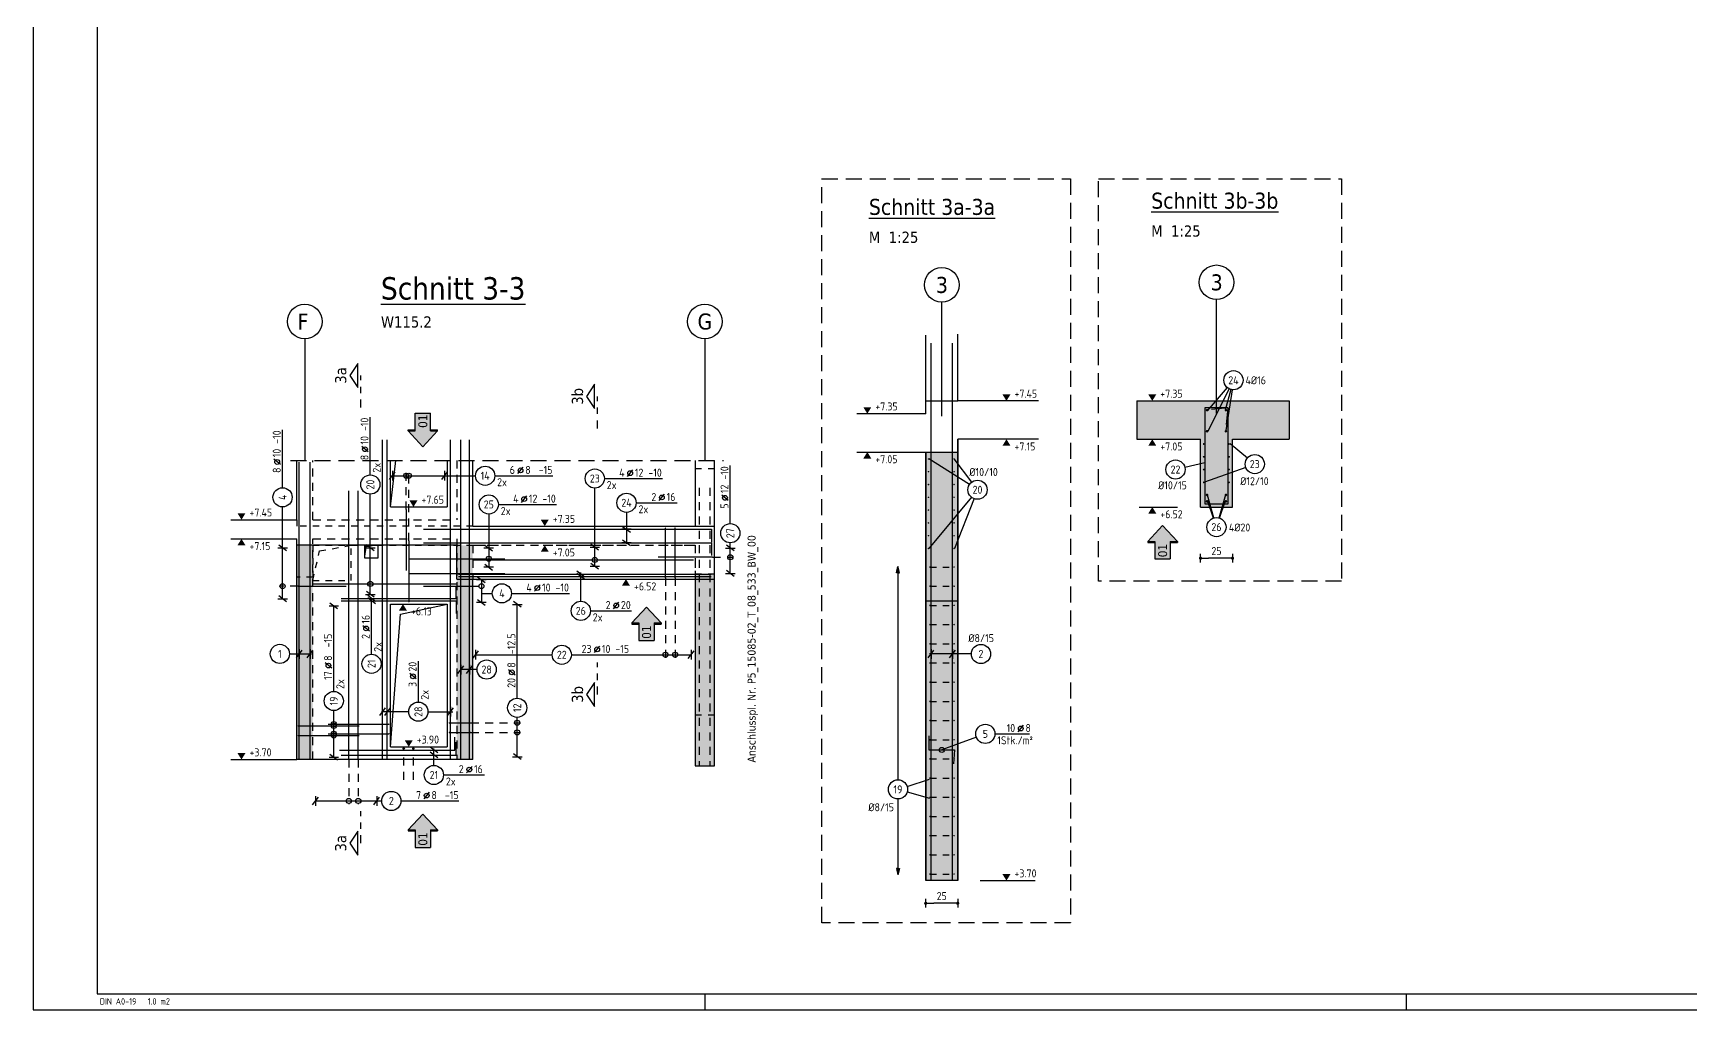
# Model space of a CAD drawing. Extents: x -4 to 75, y 1 to 115.
# Drawn here: x 6 to 31.9, y 1.41 to 16.68 of the extents above; entities that cross this region are included whole.
import ezdxf
from ezdxf.enums import TextEntityAlignment as Align

# ---------------------------------------------------------------- set-up
doc = ezdxf.new("R2010")
doc.units = 0
doc.header["$LTSCALE"] = 0.5
for name, pattern in [('AUSGEZOGEN', [1000.01, 1000, 0.01]), ('DASHDOTSMALL', [1.05, 0.5, -0.25, 0.05, -0.25]), ('DASHED', [0.75, 0.5, -0.25]), ('DOT', [0.175, 0.05, -0.125]), ('HIDDEN', [0.375, 0.25, -0.125]), ('HIDDEN2', [0.187, 0.125, -0.062]), ('PUNKT', [0.175, 0.05, -0.125]), ('STRICHLINIE', [0.75, 0.5, -0.25]), ('STRICHPUNKT2', [0.55, 0.25, -0.125, 0.05, -0.125]), ('VERDECKT', [0.375, 0.25, -0.125])]:
    doc.linetypes.add(name, pattern=pattern)
for name, color, linetype in [('ACHSEN', 7, 'Continuous'), ('AFU', 7, 'Continuous'), ('BETON', 7, 'Continuous'), ('DETAIL', 7, 'Continuous'), ('DRUEBER', 7, 'Continuous'), ('grau_hell', 7, 'Continuous'), ('grau_mittel', 7, 'Continuous'), ('HILFE', 7, 'Continuous'), ('INDEX', 7, 'Continuous'), ('koten', 7, 'Continuous'), ('MASSE', 7, 'Continuous'), ('OBJEKT', 7, 'Continuous'), ('RAHMEN', 7, 'Continuous'), ('RND', 7, 'Continuous'), ('RND-1', 7, 'Continuous'), ('RND_BILD', 7, 'Continuous'), ('SCHATTEN', 15, 'Continuous'), ('SCHNITTE', 7, 'Continuous'), ('SFP_Achsen', 7, 'Continuous'), ('TEXT', 7, 'Continuous'), ('VERDECKT', 7, 'Continuous'), ('WBZ', 7, 'Continuous')]:
    doc.layers.add(name, color=color, linetype=linetype)
doc.layers.add('NOPLOT', color=7, linetype='Continuous', plot=False)
doc.styles.add('helv', font='tahoma.ttf')
doc.styles.add('txt', font='isocp.shx')
doc.linetypes.add('AFU_50K', pattern='A,0.15,["/",Standard,S=0.2,R=0,X=-0.01,Y=-0.1],0.07,["/",Standard,S=0.2,R=0,X=-0.01,Y=-0.1],0.15', length=0.37)
doc.linetypes.add('AFU_50L', pattern='A,0.75,["/",Standard,S=0.2,R=0,X=-0.01,Y=-0.1],0.07,["/",Standard,S=0.2,R=0,X=-0.01,Y=-0.1],0.75', length=1.57)
doc.linetypes.add('AFU_50M', pattern='A,0.45,["/",Standard,S=0.2,R=0,X=-0.01,Y=-0.1],0.07,["/",Standard,S=0.2,R=0,X=-0.01,Y=-0.1],0.45', length=0.97)
doc.dimstyles.new('DOT_I', dxfattribs={"dimscale": 0.5, "dimtxt": 0.25, "dimasz": 0.25, "dimexe": 0.1, "dimexo": 0.3, "dimgap": 0.1, "dimtad": 1, "dimdec": 3, "dimzin": 3, "dimtxsty": 'txt', "dimblk": 'DOT', "dimblk1": 'DOT', "dimblk2": 'DOT', "dimsah": 1, "dimcen": 0.1, "dimse1": 1, "dimse2": 1, "dimazin": 0, "dimtfac": 1, "dimtdec": 4, "dimtix": 1, "dimtmove": 2, "dimatfit": 3, "dimfxl": 0, "dimtvp": 1, "dimtolj": 1, "dimtzin": 0, "dimarcsym": 0})

# ---------------------------------------------------------------- blocks, each defined once
blk = doc.blocks.new('lei_gre')
at = {"layer": 'RND', "color": 7, "linetype": 'Continuous'}
for p, q in [((-0.09, -0.12), (0.09, 0.12)), ((0, 0.15), (0, -0.15))]:
    blk.add_line(p, q, dxfattribs=at)
blk = doc.blocks.new('RND_LEI')
at = {"layer": 'RND', "color": 7, "linetype": 'Continuous'}
blk.add_line((1.022, 0.066), (1.19, 0.27), dxfattribs=at)
for centre, radius in [((0, 0), 0.3), ((1.106, 0.168), 0.075)]:
    blk.add_circle(centre, radius, dxfattribs=at)
at = {"layer": 'RND', "color": 7, "linetype": 'Continuous', "style": 'txt'}
blk.add_attdef('POSL', text='', height=0.25, dxfattribs=at).set_placement((0, 0), align=Align.MIDDLE)
blk.add_attdef('ANZ', text='', height=0.25, dxfattribs=at).set_placement((0.931, 0.057), align=Align.RIGHT)
for tag, p in [('DUM', (1.253, 0.057)), ('ABSTD', (1.674, 0.057)), ('POSTXT', (0.374, -0.327))]:
    blk.add_attdef(tag, p, '', height=0.25, dxfattribs=at)
blk = doc.blocks.new('SCHN-2')
at = {"layer": 'SCHNITTE', "color": 6, "linetype": 'Continuous'}
blk.add_lwpolyline([(0.378, 0.088), (0, 0.34), (-0.378, 0.088)], close=True, dxfattribs=at)
at = {"layer": 'SCHNITTE', "color": 1, "linetype": 'DASHDOTSMALL', "style": 'helv'}
blk.add_attdef('SCHN-2', text='', height=0.35, dxfattribs=at).set_placement((0, 0.45), align=Align.CENTER)
blk = doc.blocks.new('DOT')
at = {"layer": 'MASSE', "color": 7, "linetype": 'Continuous'}
for p, q in [((0, 0), (-1, 0)), ((0, 0.54), (0, -0.54))]:
    blk.add_line(p, q, dxfattribs=at)
at = {"layer": 'MASSE', "color": 7, "linetype": 'Continuous', "const_width": 0.2}
blk.add_lwpolyline([(-0.1, 0, 1), (0.1, 0, 1)], format="xyb", close=True, dxfattribs=at)
blk = doc.blocks.new('*D41')
at = {"layer": 'Defpoints', "color": 0, "linetype": 'AUSGEZOGEN', "transparency": 16777216}
for p in [(24.24, 8.468), (24.24, 8.468), (24.74, 8.468)]:
    blk.add_point(p, dxfattribs=at)
at = {"layer": 'MASSE', "color": 0, "linetype": 'AUSGEZOGEN', "lineweight": -2, "transparency": 16777216}
blk.add_line((24.615, 8.468), (24.365, 8.468), dxfattribs=at)
at = {"layer": 'MASSE', "color": 0, "linetype": 'AUSGEZOGEN', "lineweight": -2, "transparency": 16777216, "xscale": 0.125, "yscale": 0.125, "zscale": 0.125, "rotation": 180}
blk.add_blockref('DOT', (24.24, 8.468), dxfattribs=at)
at = {"layer": 'MASSE', "color": 0, "linetype": 'AUSGEZOGEN', "lineweight": -2, "transparency": 16777216, "xscale": 0.125, "yscale": 0.125, "zscale": 0.125}
blk.add_blockref('DOT', (24.74, 8.468), dxfattribs=at)
at = {"layer": 'MASSE', "color": 0, "linetype": 'AUSGEZOGEN', "transparency": 16777216, "insert": (24.49, 8.581), "char_height": 0.125, "attachment_point": 5, "style": 'txt'}
blk.add_mtext('\\A1;25', dxfattribs=at)
blk = doc.blocks.new('okrd_u')
at = {"layer": 'koten', "color": 7, "linetype": 'Continuous'}
blk.add_solid([(-0.125, -0.202), (0.125, -0.202), (0, 0)], dxfattribs=at)
at = {"layer": 'koten', "style": 'txt'}
blk.add_attdef('OKRD', (0.25, -0.35), '', height=0.25, dxfattribs=at)
blk = doc.blocks.new('okrd_o')
at = {"layer": 'koten', "color": 7, "linetype": 'Continuous'}
blk.add_solid([(-0.125, 0.202), (0.125, 0.202), (0, 0)], dxfattribs=at)
at = {"layer": 'koten', "style": 'txt'}
blk.add_attdef('OKRD', (0.25, 0.1), '', height=0.25, dxfattribs=at)
blk = doc.blocks.new('RND_HIN')
at = {"layer": 'RND', "color": 7, "linetype": 'Continuous'}
blk.add_circle((0, 0), 0.3, dxfattribs=at)
at = {"layer": 'RND', "color": 7, "linetype": 'Continuous', "style": 'txt'}
blk.add_attdef('POSI', text='', height=0.25, dxfattribs=at).set_placement((0, 0), align=Align.MIDDLE)
blk = doc.blocks.new('A0--19')
at = {"layer": 'RAHMEN'}
for p, q in [((0, 84.1), (0, 0)), ((0, 0), (99.9, 0))]:
    blk.add_line(p, q, dxfattribs=at)
at = {"layer": 'RAHMEN', "color": 5}
for p, q in [((2, 83.6), (2, 0.5)), ((2, 0.5), (99.4, 0.5))]:
    blk.add_line(p, q, dxfattribs=at)
at = {"layer": 'RAHMEN', "color": 7}
for p, q in [((21, 0), (21, 0.5)), ((42.9, 0.5), (42.9, 0))]:
    blk.add_line(p, q, dxfattribs=at)
at = {"layer": 'RAHMEN', "color": 7, "style": 'txt'}
blk.add_text('DIN A0-19   1.0 m2', height=0.2, dxfattribs=at).set_placement((2.083, 0.164))
blk = doc.blocks.new('*D53')
at = {"layer": 'Defpoints', "color": 0, "linetype": 'AUSGEZOGEN', "transparency": 16777216}
for p in [(19.947, 3.074), (19.947, 3.074), (20.447, 3.074)]:
    blk.add_point(p, dxfattribs=at)
at = {"layer": 'MASSE', "color": 0, "linetype": 'AUSGEZOGEN', "lineweight": -2, "transparency": 16777216}
blk.add_line((20.322, 3.074), (20.072, 3.074), dxfattribs=at)
at = {"layer": 'MASSE', "color": 0, "linetype": 'AUSGEZOGEN', "lineweight": -2, "transparency": 16777216, "xscale": 0.125, "yscale": 0.125, "zscale": 0.125, "rotation": 180}
blk.add_blockref('DOT', (19.947, 3.074), dxfattribs=at)
at = {"layer": 'MASSE', "color": 0, "linetype": 'AUSGEZOGEN', "lineweight": -2, "transparency": 16777216, "xscale": 0.125, "yscale": 0.125, "zscale": 0.125}
blk.add_blockref('DOT', (20.447, 3.074), dxfattribs=at)
at = {"layer": 'MASSE', "color": 0, "linetype": 'AUSGEZOGEN', "transparency": 16777216, "insert": (20.197, 3.186), "char_height": 0.125, "attachment_point": 5, "style": 'txt'}
blk.add_mtext('\\A1;25', dxfattribs=at)
blk = doc.blocks.new('Pfeillinie')
at = {"layer": 'TEXT', "linetype": 'Continuous'}
blk.add_hatch(color=7, dxfattribs=at).paths.add_polyline_path([(0, 0), (-0.8, 0.2), (-0.8, 0), (-0.8, -0.2)])
at = {"layer": 'TEXT', "color": 7, "linetype": 'Continuous'}
for p, q in [((-0.8, 0), (-0.8, 0.2)), ((-0.8, 0.2), (0, 0)), ((-0.8, 0), (-0.8, -0.2)), ((-0.8, -0.2), (0, 0))]:
    blk.add_line(p, q, dxfattribs=at)
blk = doc.blocks.new('hin_ind5')
at = {"layer": 'grau_hell', "linetype": 'AUSGEZOGEN'}
h = blk.add_hatch(color=9, dxfattribs=at)
h.dxf.hatch_style = 2
h.paths.add_polyline_path([(0, 0), (0.619, -0.577), (0.619, -0.3), (1.306, -0.3), (1.306, 0.3), (0.619, 0.3), (0.619, 0.577)])
h.paths.add_polyline_path([(0.34, -0.274), (1.311, -0.274), (1.311, 0.274), (0.34, 0.274)], flags=9)
at = {"layer": 'OBJEKT', "linetype": 'AUSGEZOGEN'}
for points in [[(0.619, 0.3), (0.66, 0.3), (0.66, 0.577), (0.619, 0.577)], [(0.619, -0.577), (0.66, -0.577), (0.66, -0.3), (0.619, -0.3)]]:
    blk.add_hatch(color=1, dxfattribs=at).paths.add_polyline_path(points)
at = {"layer": 'OBJEKT', "color": 1, "linetype": 'AUSGEZOGEN'}
for p, q in [((0, 0), (0.619, 0.577)), ((0, 0), (0.619, -0.577)), ((0.619, 0.577), (0.619, 0.3)), ((0.619, 0.577), (0.66, 0.577)), ((0.619, 0.3), (1.306, 0.3)), ((0.66, 0.577), (0.66, 0.3)), ((1.306, 0.3), (1.306, -0.3)), ((0.619, -0.3), (0.619, -0.577)), ((0.619, -0.3), (1.306, -0.3)), ((0.66, -0.3), (0.66, -0.577))]:
    blk.add_line(p, q, dxfattribs=at)
at = {"layer": 'OBJEKT', "color": 7, "linetype": 'AUSGEZOGEN'}
blk.add_line((0.619, -0.577), (0.66, -0.577), dxfattribs=at)
at = {"layer": 'INDEX', "color": 1, "linetype": 'Continuous', "style": 'helv'}
blk.add_attdef('INDEX', text='', height=0.35, rotation=360, dxfattribs=at).set_placement((1.259, 0), align=Align.MIDDLE_RIGHT)

msp = doc.modelspace()

# ---------------------------------------------------------------- hatches: boundary and pattern name
at = {"layer": 'grau_mittel'}
for points in [[(24.2398, 10.3285), (24.2398, 9.2685), (24.7398, 9.2685), (24.7398, 10.3285), (25.6268, 10.3285), (25.6268, 10.9285), (23.245, 10.9285), (23.245, 10.3285)], [(19.9474, 3.4285), (20.4474, 3.4285), (20.4474, 10.1285), (19.9474, 10.1285)]]:
    msp.add_hatch(color=61, dxfattribs=at).paths.add_polyline_path(points)
h = msp.add_hatch(color=61, dxfattribs=at)
h.paths.add_polyline_path([(10.3705, 8.6709), (10.1205, 8.6709), (10.1205, 8.1709), (10.3705, 8.1709)])
h.paths.add_polyline_path([(10.3705, 8.1709), (10.1205, 8.1709), (10.1205, 5.3209), (10.3705, 5.3209)])
h.paths.add_polyline_path([(12.8705, 8.1709), (12.6205, 8.1709), (12.6205, 5.3209), (12.8705, 5.3209)])
h.paths.add_polyline_path([(12.6205, 8.1709), (12.8705, 8.1709), (12.8705, 8.6709), (12.6205, 8.6709)])
h = msp.add_hatch(color=61, dxfattribs=at)
h.paths.add_polyline_path([(16.6455, 6.0209), (16.3455, 6.0209), (16.3455, 5.2209), (16.6455, 5.2209)])
h.paths.add_polyline_path([(16.6455, 8.1709), (16.3455, 8.1709), (16.3455, 6.0209), (16.6455, 6.0209)])
h.paths.add_polyline_path([(16.6455, 8.1709), (16.6455, 8.2209), (16.3455, 8.2209), (16.3455, 8.1709)])

# ---------------------------------------------------------------- linework, layer by layer
at = {"layer": 'ACHSEN', "color": 140, "linetype": 'AUSGEZOGEN'}
for p, q in [((20.1974, 10.6918), (20.1974, 12.472)), ((24.4898, 10.732), (24.4898, 12.5122)), ((10.2455, 11.8984), (10.2455, 9.997)), ((16.4955, 11.8984), (16.4955, 9.997))]:
    msp.add_line(p, q, dxfattribs=at)
at = {"layer": 'AFU', "color": 8, "linetype": 'AFU_50K'}
for p, q in [((19.9474, 10.9285), (20.4474, 10.9285)), ((19.9474, 10.1285), (20.4474, 10.1285)), ((16.3455, 8.9709), (16.6455, 8.9709)), ((12.6205, 8.1409), (12.8705, 8.1409)), ((16.3455, 8.1409), (16.6455, 8.1409)), ((16.3455, 5.2209), (16.6455, 5.2209)), ((20.4474, 3.4285), (19.9474, 3.4285))]:
    msp.add_line(p, q, dxfattribs=at)
at = {"layer": 'AFU', "color": 8, "linetype": 'AFU_50L'}
for p, q in [((12.6205, 8.6709), (10.1205, 8.6709)), ((12.8705, 5.3209), (10.1205, 5.3209))]:
    msp.add_line(p, q, dxfattribs=at)
at = {"layer": 'AFU', "color": 8, "linetype": 'AFU_50M'}
msp.add_line((12.6205, 8.1409), (12.6205, 8.6709), dxfattribs=at)
at = {"layer": 'BETON', "color": 6, "linetype": 'AUSGEZOGEN'}
for p, q in [((19.9474, 10.7285), (19.9474, 11.9577)), ((20.4474, 10.9285), (20.4474, 11.9728)), ((23.245, 10.9285), (25.6268, 10.9285)), ((18.8696, 10.1285), (19.9474, 10.1285)), ((21.7094, 10.3285), (20.4474, 10.3285)), ((23.245, 10.3285), (24.2398, 10.3285)), ((24.2398, 9.2685), (24.2398, 10.3285)), ((24.7398, 9.2685), (24.7398, 10.3285)), ((24.7398, 10.3285), (25.6268, 10.3285)), ((10.1205, 9.0709), (10.1205, 9.997)), ((11.5855, 9.2709), (11.5855, 9.997)), ((9.0894, 9.0709), (10.1205, 9.0709)), ((11.5855, 9.2709), (12.4705, 9.2709)), ((24.2398, 9.2685), (24.7398, 9.2685)), ((12.8705, 8.9709), (16.3455, 8.9709)), ((9.0894, 8.7709), (10.1205, 8.7709)), ((10.1205, 5.3209), (10.1205, 8.7709)), ((12.8705, 8.1409), (16.3455, 8.1409)), ((11.5855, 5.5206), (11.5855, 7.7509)), ((11.5855, 7.7509), (12.4705, 7.7509)), ((11.5855, 5.5206), (12.4705, 5.5206)), ((9.0894, 5.3209), (10.1205, 5.3209))]:
    msp.add_line(p, q, dxfattribs=at)
at = {"layer": 'BETON', "color": 6, "linetype": 'AUSGEZOGEN', "lineweight": 25}
for p, q in [((21.7094, 10.9285), (20.4474, 10.9285)), ((19.9474, 10.7285), (18.8696, 10.7285))]:
    msp.add_line(p, q, dxfattribs=at)
at = {"layer": 'BETON', "color": 6, "linetype": 'AUSGEZOGEN', "lineweight": 35}
for p, q in [((19.9474, 10.1285), (19.9474, 3.4285)), ((20.4474, 10.3285), (20.4474, 3.4285))]:
    msp.add_line(p, q, dxfattribs=at)
at = {"layer": 'BETON', "color": 6, "linetype": 'AUSGEZOGEN', "lineweight": -2}
for p, q in [((12.4705, 9.997), (12.4705, 9.2709)), ((12.8705, 8.9709), (12.8705, 9.997)), ((16.3455, 9.997), (16.3455, 8.9709)), ((16.6455, 5.2209), (16.6455, 9.997)), ((12.8705, 5.3209), (12.8705, 8.1409)), ((16.3455, 8.1409), (16.3455, 5.2209)), ((12.4705, 7.7509), (12.4705, 5.5206))]:
    msp.add_line(p, q, dxfattribs=at)
at = {"layer": 'BETON', "color": 6, "linetype": 'AUSGEZOGEN'}
msp.add_lwpolyline([(11.1855, 8.6709), (11.3855, 8.6709), (11.3855, 8.4709), (11.1855, 8.4709)], close=True, dxfattribs=at)
at = {"layer": 'DETAIL', "color": 102, "linetype": 'STRICHLINIE'}
for points in [[(18.3214, 2.7677), (18.3214, 14.3991), (22.209, 14.3991), (22.209, 2.7677)], [(22.6472, 8.1111), (22.6472, 14.3991), (26.4411, 14.3991), (26.4411, 8.1111)]]:
    msp.add_lwpolyline(points, close=True, dxfattribs=at)
at = {"layer": 'DRUEBER', "color": 7, "linetype": 'PUNKT'}
for p, q in [((16.3455, 9.8709), (16.6455, 9.8709)), ((10.3705, 8.6709), (16.3455, 8.6709)), ((16.6455, 8.2209), (16.3455, 8.2209)), ((16.3455, 6.0209), (16.6455, 6.0209))]:
    msp.add_line(p, q, dxfattribs=at)
at = {"layer": 'DRUEBER', "color": 7, "linetype": 'DOT'}
for p, q in [((10.1205, 9.0709), (10.1205, 8.9709)), ((12.8705, 8.9709), (10.1205, 8.9709)), ((10.3705, 8.6709), (10.3705, 8.1709)), ((16.3455, 8.6709), (16.3455, 8.2209)), ((10.3705, 8.1709), (10.1205, 8.1709))]:
    msp.add_line(p, q, dxfattribs=at)
at = {"layer": 'HILFE', "color": 102, "linetype": 'DASHED'}
msp.add_line((10.0205, 9.997), (16.7885, 9.997), dxfattribs=at)
at = {"layer": 'HILFE', "color": 102, "linetype": 'AUSGEZOGEN'}
for p, q in [((11.5855, 9.2709), (11.6652, 9.997)), ((23.2812, 9.2685), (23.8806, 9.2685)), ((11.5855, 5.5206), (11.743, 7.5944)), ((11.743, 7.5944), (12.4705, 7.7509)), ((20.796, 3.4285), (21.6566, 3.4285))]:
    msp.add_line(p, q, dxfattribs=at)
at = {"layer": 'NOPLOT', "color": 191, "linetype": 'AUSGEZOGEN'}
for p, q in [((23.245, 10.9285), (23.245, 10.3285)), ((25.6268, 10.9285), (25.6268, 10.3285))]:
    msp.add_line(p, q, dxfattribs=at)
at = {"layer": 'NOPLOT', "color": 191, "linetype": 'Continuous'}
msp.add_line((20.4474, 7.7985), (19.9474, 7.7985), dxfattribs=at)
at = {"layer": 'RND', "color": 102, "linetype": 'AUSGEZOGEN'}
for p, q in [((24.6567, 11.1379), (24.3425, 10.7739)), ((24.6872, 11.1175), (24.3525, 10.4538)), ((24.7152, 11.1067), (24.6269, 10.7839)), ((24.7325, 11.1031), (24.6369, 10.4638)), ((24.9719, 10.0352), (24.7025, 10.2564)), ((20.6291, 9.6196), (19.9959, 10.0209)), ((20.665, 9.6587), (20.3897, 10.0209)), ((23.9951, 9.8901), (24.3098, 9.9657)), ((24.9467, 9.8893), (24.3035, 9.6581)), ((20.6602, 9.4237), (19.9959, 8.6209)), ((20.7011, 9.3997), (20.3957, 8.6209)), ((24.4484, 9.0992), (24.3474, 9.4562)), ((24.4414, 9.097), (24.3543, 9.3559)), ((24.5314, 9.0988), (24.638, 9.4631)), ((24.5382, 9.0966), (24.6276, 9.3559)), ((15.2717, 9.1855), (15.2717, 8.6957)), ((14.5581, 7.796), (14.5581, 8.2439)), ((11.2882, 6.968), (11.2882, 7.8428)), ((10.0058, 6.9723), (10.3485, 6.9723)), ((20.6594, 6.9714), (20.008, 6.9714)), ((12.9364, 6.7279), (12.6721, 6.7279)), ((11.8697, 6.0693), (11.4433, 6.0693)), ((12.1697, 6.0693), (12.5561, 6.0693)), ((12.2628, 5.2298), (12.2628, 5.4939)), ((20.7378, 5.6706), (20.1976, 5.471)), ((19.6556, 4.9009), (20.0071, 5.0157)), ((19.6574, 4.8139), (20.0071, 4.7157))]:
    msp.add_line(p, q, dxfattribs=at)
at = {"layer": 'RND', "color": 7, "linetype": 'AUSGEZOGEN'}
for p, q in [((11.2693, 9.7699), (11.2693, 10.6762)), ((9.8979, 9.5707), (9.8979, 10.477)), ((16.8937, 9.0099), (16.8937, 9.9162)), ((11.6141, 9.758), (12.4307, 9.758)), ((12.4307, 9.758), (12.9134, 9.758)), ((13.2134, 9.758), (14.1196, 9.758)), ((14.9265, 9.7148), (15.8327, 9.7148)), ((11.2693, 8.6311), (11.2693, 9.4699)), ((14.7765, 8.6418), (14.7765, 9.5648)), ((15.4217, 9.3355), (16.0617, 9.3355)), ((9.8979, 8.6286), (9.8979, 9.2707)), ((13.1202, 9.1589), (13.1202, 8.6283)), ((13.2702, 9.3089), (14.1764, 9.3089)), ((9.8979, 7.833), (9.8979, 8.6286)), ((11.2693, 7.9031), (11.2693, 8.6311)), ((13.1202, 8.6283), (13.1202, 8.3283)), ((14.7765, 8.3427), (14.7765, 8.6418)), ((16.8937, 8.6281), (16.8937, 8.7099)), ((16.8937, 8.23), (16.8937, 8.6281)), ((13.0049, 8.1316), (13.0049, 7.7787)), ((13.0049, 7.919), (13.1753, 7.919)), ((13.4753, 7.919), (14.3816, 7.919)), ((10.6986, 6.3869), (10.6986, 7.7219)), ((11.2882, 6.968), (11.2882, 7.608)), ((13.5644, 6.2807), (13.5644, 7.7473)), ((14.7081, 7.646), (15.3481, 7.646)), ((12.0197, 6.2193), (12.0197, 6.8593)), ((12.9147, 6.9593), (14.1108, 6.9593)), ((14.4108, 6.9593), (16.2822, 6.9593)), ((10.6986, 5.3568), (10.6986, 6.0869)), ((13.5644, 5.3657), (13.5644, 5.9807)), ((21.0285, 5.7226), (21.5685, 5.7226)), ((12.4128, 5.0798), (13.0528, 5.0798)), ((10.4123, 4.6736), (11.3701, 4.6736)), ((11.3701, 4.6736), (11.4474, 4.6736)), ((11.7474, 4.6736), (12.6536, 4.6736))]:
    msp.add_line(p, q, dxfattribs=at)
at = {"layer": 'RND', "color": 102, "linetype": 'VERDECKT'}
for p, q in [((11.829, 9.2287), (11.829, 9.808)), ((11.8718, 8.7383), (11.8718, 9.808)), ((16.6171, 8.4846), (16.9437, 8.4846)), ((10.1426, 8.0316), (9.8479, 8.0316)), ((12.8516, 8.0316), (13.0549, 8.0316)), ((15.8806, 8.1636), (15.8806, 6.9093)), ((16.0306, 8.1636), (16.0306, 6.9093)), ((12.8372, 5.8955), (13.6144, 5.8955)), ((12.8372, 5.7455), (13.6144, 5.7455)), ((10.9315, 5.3209), (10.9315, 4.6236)), ((11.0815, 5.3209), (11.0815, 4.6236))]:
    msp.add_line(p, q, dxfattribs=at)
at = {"layer": 'RND', "color": 102, "linetype": 'DOT'}
for p, q in [((20.0131, 8.331), (20.3897, 8.331)), ((20.0131, 8.031), (20.3897, 8.031)), ((20.0131, 7.731), (20.3897, 7.731)), ((20.0131, 7.431), (20.3897, 7.431)), ((20.0131, 7.131), (20.3897, 7.131)), ((20.0131, 6.831), (20.3897, 6.831)), ((20.0131, 6.531), (20.3897, 6.531)), ((20.0131, 6.231), (20.3897, 6.231)), ((20.0131, 5.931), (20.3897, 5.931)), ((20.0131, 5.631), (20.3897, 5.631)), ((20.0131, 5.331), (20.3897, 5.331)), ((20.0131, 5.031), (20.3897, 5.031)), ((20.0131, 4.731), (20.3897, 4.731)), ((20.0131, 4.431), (20.3897, 4.431)), ((20.0131, 4.131), (20.3897, 4.131)), ((20.0131, 3.831), (20.3897, 3.831)), ((20.0131, 3.531), (20.3897, 3.531))]:
    msp.add_line(p, q, dxfattribs=at)
at = {"layer": 'RND', "color": 1, "linetype": 'AUSGEZOGEN'}
for points in [[(20.0303, 3.4285), (20.0303, 11.8285)], [(20.3644, 3.4285), (20.3644, 11.8285)], [(11.4584, 5.3209), (11.4584, 10.3209)], [(11.5333, 5.3209), (11.5333, 10.3209)], [(12.5217, 5.3209), (12.5217, 10.3209)], [(12.6839, 5.3209), (12.6839, 10.3209)], [(12.8185, 5.3209), (12.8185, 10.3209)], [(10.1591, 5.3209), (10.1591, 9.9709)], [(10.3284, 5.3209), (10.3284, 9.9709)], [(10.9315, 5.3209), (10.9315, 9.5209)], [(11.0815, 5.3209), (11.0815, 9.5209)], [(11.829, 9.2287), (11.829, 8.2787)], [(12.0987, 8.9218), (16.5987, 8.9218), (16.5987, 8.7218)], [(15.8806, 8.1636), (15.8806, 8.9401)], [(16.0306, 8.1636), (16.0306, 8.9401)], [(11.8718, 8.7383), (11.8718, 7.7883)], [(12.0987, 8.7108), (16.5987, 8.7108), (16.5987, 8.5108)], [(11.8705, 8.46), (13.3705, 8.46)], [(12.8705, 8.4419), (16.3205, 8.4419)], [(16.6171, 8.4846), (15.7671, 8.4846)], [(10.1426, 8.0316), (10.8926, 8.0316)], [(10.3705, 8.0667), (12.6205, 8.0667)], [(10.8112, 7.8387), (12.6112, 7.8387), (12.6112, 8.0387)], [(11.8705, 8.2283), (13.3705, 8.2283)], [(12.1016, 8.0316), (12.8516, 8.0316)], [(12.647, 8.2195), (16.597, 8.2195)], [(12.647, 8.1825), (16.597, 8.1825)], [(10.8112, 7.8022), (12.6112, 7.8022), (12.6112, 7.6022)], [(10.1426, 5.8468), (11.0926, 5.8468)], [(10.6091, 5.875), (11.5591, 5.875)], [(10.6091, 5.725), (11.5591, 5.725)], [(12.5032, 5.8955), (12.8372, 5.8955)], [(12.5032, 5.7455), (12.8372, 5.7455)], [(10.1426, 5.6968), (11.0926, 5.6968)], [(10.788, 5.47), (12.588, 5.47), (12.588, 5.67)], [(10.8112, 5.3903), (12.6112, 5.3903), (12.6112, 5.5903)]]:
    msp.add_lwpolyline(points, dxfattribs=at)
at = {"layer": 'RND', "color": 7, "linetype": 'AUSGEZOGEN'}
for points, const_width in [([(24.3325, 10.7839, 1), (24.3525, 10.7839, 1)], 0.02), ([(24.6269, 10.7839, 1), (24.6469, 10.7839, 1)], 0.02), ([(24.3325, 10.4538, 1), (24.3525, 10.4538, 1)], 0.02), ([(24.6269, 10.4538, 1), (24.6469, 10.4538, 1)], 0.02), ([(24.2832, 10.2543, 1), (24.2972, 10.2543, 1)], 0.014), ([(24.6787, 10.2543, 1), (24.6927, 10.2543, 1)], 0.014), ([(19.9839, 10.0209, 1), (19.9959, 10.0209, 1)], 0.012), ([(20.3837, 10.0209, 1), (20.3957, 10.0209, 1)], 0.012), ([(24.2832, 10.0543, 1), (24.2972, 10.0543, 1)], 0.014), ([(24.2832, 9.8543, 1), (24.2972, 9.8543, 1)], 0.014), ([(24.6787, 10.0543, 1), (24.6927, 10.0543, 1)], 0.014), ([(24.6787, 9.8543, 1), (24.6927, 9.8543, 1)], 0.014), ([(19.9839, 9.8209, 1), (19.9959, 9.8209, 1)], 0.012), ([(19.9839, 9.6209, 1), (19.9959, 9.6209, 1)], 0.012), ([(20.3837, 9.8209, 1), (20.3957, 9.8209, 1)], 0.012), ([(20.3837, 9.6209, 1), (20.3957, 9.6209, 1)], 0.012), ([(24.2832, 9.6543, 1), (24.2972, 9.6543, 1)], 0.014), ([(24.6787, 9.6543, 1), (24.6927, 9.6543, 1)], 0.014), ([(19.9839, 9.4209, 1), (19.9959, 9.4209, 1)], 0.012), ([(20.3837, 9.4209, 1), (20.3957, 9.4209, 1)], 0.012), ([(24.3325, 9.4583, 1), (24.3525, 9.4583, 1)], 0.02), ([(24.3325, 9.358, 1), (24.3525, 9.358, 1)], 0.02), ([(24.6269, 9.4583, 1), (24.6469, 9.4583, 1)], 0.02), ([(24.6269, 9.358, 1), (24.6469, 9.358, 1)], 0.02), ([(11.824, 9.2287, 1), (11.834, 9.2287, 1)], 0.01), ([(19.9839, 9.2209, 1), (19.9959, 9.2209, 1)], 0.012), ([(20.3837, 9.2209, 1), (20.3957, 9.2209, 1)], 0.012), ([(15.8756, 8.9401, 1), (15.8856, 8.9401, 1)], 0.01), ([(16.0256, 8.9401, 1), (16.0356, 8.9401, 1)], 0.01), ([(19.9839, 9.0209, 1), (19.9959, 9.0209, 1)], 0.012), ([(19.9839, 8.8209, 1), (19.9959, 8.8209, 1)], 0.012), ([(20.3837, 9.0209, 1), (20.3957, 9.0209, 1)], 0.012), ([(20.3837, 8.8209, 1), (20.3957, 8.8209, 1)], 0.012), ([(19.9839, 8.6209, 1), (19.9959, 8.6209, 1)], 0.012), ([(20.3837, 8.6209, 1), (20.3957, 8.6209, 1)], 0.012), ([(16.6121, 8.4846, 1), (16.6221, 8.4846, 1)], 0.01), ([(20.0071, 8.331, 1), (20.0191, 8.331, 1)], 0.012), ([(20.3837, 8.331, 1), (20.3957, 8.331, 1)], 0.012), ([(10.1376, 8.0316, 1), (10.1476, 8.0316, 1)], 0.01), ([(12.8466, 8.0316, 1), (12.8566, 8.0316, 1)], 0.01), ([(15.8756, 8.1636, 1), (15.8856, 8.1636, 1)], 0.01), ([(16.0256, 8.1636, 1), (16.0356, 8.1636, 1)], 0.01), ([(20.0071, 8.031, 1), (20.0191, 8.031, 1)], 0.012), ([(20.3837, 8.031, 1), (20.3957, 8.031, 1)], 0.012), ([(11.8668, 7.7883, 1), (11.8768, 7.7883, 1)], 0.01), ([(20.0071, 7.731, 1), (20.0191, 7.731, 1)], 0.012), ([(20.3837, 7.731, 1), (20.3957, 7.731, 1)], 0.012), ([(20.0071, 7.431, 1), (20.0191, 7.431, 1)], 0.012), ([(20.3837, 7.431, 1), (20.3957, 7.431, 1)], 0.012), ([(20.0071, 7.131, 1), (20.0191, 7.131, 1)], 0.012), ([(20.3837, 7.131, 1), (20.3957, 7.131, 1)], 0.012), ([(20.0071, 6.831, 1), (20.0191, 6.831, 1)], 0.012), ([(20.3837, 6.831, 1), (20.3957, 6.831, 1)], 0.012), ([(20.0071, 6.531, 1), (20.0191, 6.531, 1)], 0.012), ([(20.3837, 6.531, 1), (20.3957, 6.531, 1)], 0.012), ([(20.0071, 6.231, 1), (20.0191, 6.231, 1)], 0.012), ([(20.3837, 6.231, 1), (20.3957, 6.231, 1)], 0.012), ([(10.1376, 5.8468, 1), (10.1476, 5.8468, 1)], 0.01), ([(10.1376, 5.6968, 1), (10.1476, 5.6968, 1)], 0.01), ([(11.5541, 5.875, 1), (11.5641, 5.875, 1)], 0.01), ([(11.5541, 5.725, 1), (11.5641, 5.725, 1)], 0.01), ([(12.5082, 5.8955, -1), (12.4982, 5.8955, -1)], 0.01), ([(12.5082, 5.7455, -1), (12.4982, 5.7455, -1)], 0.01), ([(12.8322, 5.8955, 1), (12.8422, 5.8955, 1)], 0.01), ([(12.8322, 5.7455, 1), (12.8422, 5.7455, 1)], 0.01), ([(20.0071, 5.931, 1), (20.0191, 5.931, 1)], 0.012), ([(20.3837, 5.931, 1), (20.3957, 5.931, 1)], 0.012), ([(20.0071, 5.631, 1), (20.0191, 5.631, 1)], 0.012), ([(20.3837, 5.631, 1), (20.3957, 5.631, 1)], 0.012), ([(20.0071, 5.331, 1), (20.0191, 5.331, 1)], 0.012), ([(20.3837, 5.331, 1), (20.3957, 5.331, 1)], 0.012), ([(20.0071, 5.031, 1), (20.0191, 5.031, 1)], 0.012), ([(20.3837, 5.031, 1), (20.3957, 5.031, 1)], 0.012), ([(20.0071, 4.731, 1), (20.0191, 4.731, 1)], 0.012), ([(20.3837, 4.731, 1), (20.3957, 4.731, 1)], 0.012), ([(20.0071, 4.431, 1), (20.0191, 4.431, 1)], 0.012), ([(20.3837, 4.431, 1), (20.3957, 4.431, 1)], 0.012), ([(20.0071, 4.131, 1), (20.0191, 4.131, 1)], 0.012), ([(20.3837, 4.131, 1), (20.3957, 4.131, 1)], 0.012), ([(20.0071, 3.831, 1), (20.0191, 3.831, 1)], 0.012), ([(20.3837, 3.831, 1), (20.3957, 3.831, 1)], 0.012), ([(20.0071, 3.531, 1), (20.0191, 3.531, 1)], 0.012), ([(20.3837, 3.531, 1), (20.3957, 3.531, 1)], 0.012)]:
    msp.add_lwpolyline(points, format="xyb", close=True, dxfattribs=dict(at, const_width=const_width))
at = {"layer": 'RND', "color": 7, "linetype": 'HIDDEN'}
for points in [[(16.4055, 9.5709), (16.4055, 5.2209)], [(16.5712, 9.5709), (16.5712, 5.2209)], [(11.7915, 5.0052), (11.7915, 5.4917)], [(11.9415, 5.0052), (11.9415, 5.4917)]]:
    msp.add_lwpolyline(points, dxfattribs=at)
at = {"layer": 'RND', "color": 102, "linetype": 'AUSGEZOGEN'}
for points in [[(19.5132, 8.3409), (19.5132, 5.0044)], [(19.5132, 4.7044), (19.5132, 3.516)]]:
    msp.add_lwpolyline(points, dxfattribs=at)
at = {"layer": 'RND', "color": 7, "linetype": 'AUSGEZOGEN'}
for centre, radius in [((11.829, 9.758), 0.04), ((11.8718, 9.758), 0.04), ((13.1202, 8.46), 0.04), ((14.7765, 8.4419), 0.04), ((16.8937, 8.4846), 0.04), ((9.8979, 8.0316), 0.04), ((11.2693, 8.0667), 0.04), ((13.0049, 8.0316), 0.04), ((15.8806, 6.9593), 0.04), ((16.0306, 6.9593), 0.04), ((10.6986, 5.875), 0.04), ((10.6986, 5.8468), 0.04), ((10.6986, 5.725), 0.04), ((10.6986, 5.6968), 0.04), ((13.5644, 5.8955), 0.04), ((13.5644, 5.7455), 0.04), ((11.7915, 5.4917), 0.01), ((11.9415, 5.4917), 0.01), ((20.1976, 5.471), 0.04), ((10.9315, 4.6736), 0.04), ((11.0815, 4.6736), 0.04)]:
    msp.add_circle(centre, radius, dxfattribs=at)
at = {"layer": 'RND-1', "color": 1, "linetype": 'AUSGEZOGEN'}
for points in [[(24.6471, 10.5595), (24.6698, 10.8185), (24.3098, 10.8185), (24.3098, 9.3185), (24.6698, 9.3185), (24.6698, 10.8185), (24.4108, 10.7959)], [(19.9976, 5.691), (19.9976, 5.471), (20.3976, 5.471), (20.3785, 5.2518)]]:
    msp.add_lwpolyline(points, dxfattribs=at)
at = {"layer": 'SCHATTEN', "color": 1, "linetype": 'AUSGEZOGEN'}
msp.add_lwpolyline([(11.1855, 8.4709, 0, 0.0326, 0), (11.2018, 8.6696, 0, 0, 0), (11.1869, 8.6547, 0.0326, 0, 0), (11.3855, 8.6709, 0, 0, 0)], format="xyseb", dxfattribs=at)
at = {"layer": 'SCHNITTE', "color": 6, "linetype": 'STRICHPUNKT2'}
for p, q in [((11.1185, 10.8254), (11.1185, 11.3254)), ((14.8175, 10.4989), (14.8175, 10.9989)), ((14.8175, 6.3389), (14.8175, 6.8389)), ((11.1185, 4.0124), (11.1185, 4.5124))]:
    msp.add_line(p, q, dxfattribs=at)
at = {"layer": 'SFP_Achsen', "color": 7, "linetype": 'AUSGEZOGEN'}
for centre in [(20.1974, 12.7425), (24.4898, 12.7827), (10.2455, 12.1689), (16.4955, 12.1689)]:
    msp.add_circle(centre, 0.2705, dxfattribs=at)
at = {"layer": 'VERDECKT', "color": 7, "linetype": 'HIDDEN'}
for p, q in [((10.3705, 9.0709), (10.3705, 9.997)), ((12.6205, 9.997), (12.6205, 9.0709)), ((10.3705, 5.3209), (10.3705, 8.7709)), ((12.6205, 8.7709), (12.6205, 5.3209)), ((12.8705, 8.6709), (16.3455, 8.6709)), ((16.3455, 8.6709), (16.3455, 8.1409))]:
    msp.add_line(p, q, dxfattribs=at)
at = {"layer": 'VERDECKT', "color": 7, "linetype": 'VERDECKT'}
for p, q in [((10.3705, 9.0709), (12.6205, 9.0709)), ((10.3705, 8.7709), (12.6205, 8.7709)), ((12.8705, 8.6709), (12.8705, 8.1409))]:
    msp.add_line(p, q, dxfattribs=at)
at = {"layer": 'WBZ', "color": 102, "linetype": 'HIDDEN2'}
for p, q in [((10.3705, 8.1209), (10.4752, 8.5815)), ((10.4752, 8.5815), (10.9705, 8.6709))]:
    msp.add_line(p, q, dxfattribs=at)
msp.add_lwpolyline([(10.3705, 8.1209), (10.9705, 8.1209), (10.9705, 8.6709), (10.3705, 8.6709)], close=True, dxfattribs=at)

# ---------------------------------------------------------------- block references
at = {"layer": 'koten', "color": 6, "linetype": 'AUSGEZOGEN', "xscale": 0.5, "yscale": 0.5, "zscale": 0.5}
msp.add_blockref('okrd_o', (19.0344, 10.7285), dxfattribs=at).add_auto_attribs({'OKRD': '+7.35'})
at = {"layer": 'koten', "color": 7, "linetype": 'DASHED', "xscale": 0.5, "yscale": 0.5, "zscale": 0.5}
for name, p, values in [('okrd_o', (21.2084, 10.9285), {'OKRD': '+7.45'}), ('okrd_u', (23.4866, 10.3285), {'OKRD': '+7.05'}), ('okrd_u', (9.2562, 8.7709), {'OKRD': '+7.15'}), ('okrd_u', (13.9944, 8.6709), {'OKRD': '+7.05'})]:
    msp.add_blockref(name, p, dxfattribs=at).add_auto_attribs(values)
at = {"layer": 'koten', "color": 7, "linetype": 'AUSGEZOGEN', "xscale": 0.5, "yscale": 0.5, "zscale": 0.5}
for name, p, values in [('okrd_o', (23.4866, 10.9285), {'OKRD': '+7.35'}), ('okrd_u', (19.0344, 10.1285), {'OKRD': '+7.05'}), ('okrd_u', (21.2084, 10.3285), {'OKRD': '+7.15'}), ('okrd_o', (11.9433, 9.2709), {'OKRD': '+7.65'}), ('okrd_o', (9.2562, 9.0709), {'OKRD': '+7.45'}), ('okrd_o', (13.9944, 8.9709), {'OKRD': '+7.35'}), ('okrd_u', (15.263, 8.1409), {'OKRD': '+6.52'}), ('okrd_u', (11.7787, 7.7509), {'OKRD': '+6.13'}), ('okrd_o', (9.2562, 5.3209), {'OKRD': '+3.70'}), ('okrd_o', (11.8696, 5.5206), {'OKRD': '+3.90'})]:
    msp.add_blockref(name, p, dxfattribs=at).add_auto_attribs(values)
at = {"layer": 'koten', "color": 1, "linetype": 'AUSGEZOGEN', "xscale": 0.5, "yscale": 0.5, "zscale": 0.5}
msp.add_blockref('okrd_u', (23.4866, 9.2685), dxfattribs=at).add_auto_attribs({'OKRD': '+6.52'})
at = {"layer": 'koten', "color": 7, "linetype": 'AUSGEZOGEN'}
ref = msp.add_blockref('okrd_o', (21.2084, 3.4285), dxfattribs=dict(at, xscale=0.5, yscale=0.5, zscale=0.5))
ref.add_attrib('OKRD', '+3.70', (21.3334, 3.4785), dxfattribs={"layer": '0', "color": 0, "linetype": 'ByBlock', "height": 0.125, "style": 'txt'})
at = {"layer": 'RAHMEN', "color": 191, "linetype": 'AUSGEZOGEN', "xscale": 0.5, "yscale": 0.5, "zscale": 0.5}
msp.add_blockref('A0--19', (6.0012, 1.4073), dxfattribs=at)
at = {"layer": 'RND', "color": 7, "linetype": 'AUSGEZOGEN', "xscale": 0.5, "yscale": 0.5, "zscale": 0.5}
for name, p, values in [('RND_HIN', (24.7547, 11.2514), {'POSI': '24'}), ('RND_LEI', (13.0634, 9.758), {'POSL': '14', 'DUM': '8', 'ANZ': '6', 'ABSTD': '-15', 'POSTXT': '2x'}), ('RND_LEI', (14.7765, 9.7148), {'POSL': '23', 'DUM': '12', 'ANZ': '4', 'ABSTD': '-10', 'POSTXT': '2x'}), ('RND_HIN', (23.8492, 9.855), {'POSI': '22'}), ('RND_HIN', (25.0878, 9.9401), {'POSI': '23'}), ('RND_HIN', (20.7558, 9.5393), {'POSI': '20'}), ('RND_LEI', (13.1202, 9.3089), {'POSL': '25', 'DUM': '12', 'ANZ': '4', 'ABSTD': '-10', 'POSTXT': '2x'}), ('RND_LEI', (15.2717, 9.3355), {'POSL': '24', 'DUM': '16', 'ANZ': '2', 'POSTXT': '2x'}), ('RND_HIN', (24.4893, 8.9548), {'POSI': '26'}), ('RND_LEI', (13.3253, 7.919), {'POSL': '4', 'DUM': '10', 'ANZ': '4', 'ABSTD': '-10'}), ('RND_LEI', (14.5581, 7.646), {'POSL': '26', 'DUM': '20', 'ANZ': '2', 'POSTXT': '2x'}), ('RND_HIN', (9.8558, 6.9723), {'POSI': '1'}), ('RND_LEI', (14.2608, 6.9593), {'POSL': '22', 'DUM': '10', 'ANZ': '23', 'ABSTD': '-15'}), ('RND_HIN', (20.8094, 6.9714), {'POSI': '2'}), ('RND_HIN', (13.0864, 6.7279), {'POSI': '28'}), ('RND_LEI', (20.8785, 5.7226), {'POSL': '5', 'DUM': '8', 'ANZ': '10', 'POSTXT': '1Stk./m²'}), ('RND_LEI', (12.2628, 5.0798), {'POSL': '21', 'DUM': '16', 'ANZ': '2', 'POSTXT': '2x'}), ('RND_HIN', (19.513, 4.8544), {'POSI': '19'}), ('RND_LEI', (11.5974, 4.6736), {'POSL': '2', 'DUM': '8', 'ANZ': '7', 'ABSTD': '-15'})]:
    msp.add_blockref(name, p, dxfattribs=at).add_auto_attribs(values)
at = {"layer": 'RND', "color": 7, "linetype": 'AUSGEZOGEN', "xscale": 0.5, "yscale": 0.5, "zscale": 0.5, "rotation": 90}
for p, values in [((11.2693, 9.6199), {'POSL': '20', 'DUM': '10', 'ANZ': '8', 'ABSTD': '-10', 'POSTXT': '2x'}), ((9.8979, 9.4207), {'POSL': '4', 'DUM': '10', 'ANZ': '8', 'ABSTD': '-10'}), ((16.8937, 8.8599), {'POSL': '27', 'DUM': '12', 'ANZ': '5', 'ABSTD': '-10'}), ((11.2882, 6.818), {'POSL': '21', 'DUM': '16', 'ANZ': '2', 'POSTXT': '2x'}), ((10.6986, 6.2369), {'POSL': '19', 'DUM': '8', 'ANZ': '17', 'ABSTD': '-15', 'POSTXT': '2x'}), ((13.5644, 6.1307), {'POSL': '12', 'DUM': '8', 'ANZ': '20', 'ABSTD': '-12.5'}), ((12.0197, 6.0693), {'POSL': '28', 'DUM': '20', 'ANZ': '3', 'POSTXT': '2x'})]:
    msp.add_blockref('RND_LEI', p, dxfattribs=at).add_auto_attribs(values)
at = {"layer": 'RND', "color": 7, "linetype": 'AUSGEZOGEN', "xscale": 0.5, "yscale": 0.5, "zscale": 0.5}
for p in [(11.6141, 9.758), (12.4307, 9.758), (10.1591, 6.9723), (10.3284, 6.9723), (12.9147, 6.9593), (16.2822, 6.9593), (20.0303, 6.9714), (20.3644, 6.9714), (12.6839, 6.7279), (12.8185, 6.7279), (10.4123, 4.6736), (11.3701, 4.6736)]:
    msp.add_blockref('lei_gre', p, dxfattribs=at)
at = {"layer": 'RND', "color": 102, "linetype": 'AUSGEZOGEN'}
for name, p, xscale, yscale, zscale, rotation in [('lei_gre', (15.2717, 8.9218), 0.5, 0.5, 0.5, 270), ('lei_gre', (15.2717, 8.7108), 0.5, 0.5, 0.5, 270), ('Pfeillinie', (19.5132, 8.3409), 0.125, 0.125, 0.125, 90), ('lei_gre', (14.5581, 8.2195), 0.5, 0.5, 0.5, 90), ('lei_gre', (14.5581, 8.1825), 0.5, 0.5, 0.5, 90), ('lei_gre', (11.2882, 7.8387), 0.5, 0.5, 0.5, 90), ('lei_gre', (11.2882, 7.8022), 0.5, 0.5, 0.5, 90), ('lei_gre', (11.4584, 6.0693), 0.5, 0.5, 0.5, 180), ('lei_gre', (11.5333, 6.0693), 0.5, 0.5, 0.5, 180), ('lei_gre', (12.2628, 5.47), 0.5, 0.5, 0.5, 90), ('lei_gre', (12.2628, 5.3903), 0.5, 0.5, 0.5, 90), ('Pfeillinie', (19.5132, 3.516), 0.125, 0.125, 0.125, 270)]:
    msp.add_blockref(name, p, dxfattribs=dict(at, xscale=xscale, yscale=yscale, zscale=zscale, rotation=rotation))
at = {"layer": 'RND', "color": 7, "linetype": 'AUSGEZOGEN', "xscale": 0.5, "yscale": 0.5, "zscale": 0.5}
for p, rotation in [((9.8979, 8.6286), 90), ((11.2693, 8.6311), 90), ((13.1202, 8.6283), 270), ((14.7765, 8.6418), 90), ((16.8937, 8.6281), 90), ((13.1202, 8.3283), 270), ((14.7765, 8.3427), 90), ((13.0049, 8.1316), 270), ((16.8937, 8.23), 90), ((9.8979, 7.833), 90), ((11.2693, 7.9031), 90), ((13.0049, 7.7787), 270), ((13.5644, 7.7473), 90), ((10.6986, 7.7219), 90), ((10.6986, 5.3568), 90), ((13.5644, 5.3657), 90)]:
    msp.add_blockref('lei_gre', p, dxfattribs=dict(at, rotation=rotation))
at = {"layer": 'RND', "color": 102, "linetype": 'AUSGEZOGEN', "xscale": 0.5, "yscale": 0.5, "zscale": 0.5}
msp.add_blockref('lei_gre', (12.5217, 6.0693), dxfattribs=at)
at = {"layer": 'RND_BILD', "color": 7, "linetype": 'AUSGEZOGEN', "xscale": 0.4, "yscale": 0.4, "zscale": 0.4, "rotation": 90.00000000000001}
msp.add_blockref('hin_ind5', (12.0893, 10.2125), dxfattribs=at).add_auto_attribs({'INDEX': '01'})
at = {"layer": 'RND_BILD', "color": 7, "linetype": 'AUSGEZOGEN'}
ref = msp.add_blockref('hin_ind5', (23.648, 8.9791), dxfattribs=dict(at, xscale=-0.4, yscale=0.4, zscale=0.4, rotation=90))
ref.add_attrib('INDEX', '01', dxfattribs={"layer": 'INDEX', "color": 1, "linetype": 'Continuous', "height": 0.14, "rotation": 90, "style": 'helv'}).set_placement((23.648, 8.6933), align=Align.MIDDLE_RIGHT)
ref = msp.add_blockref('hin_ind5', (15.5844, 7.7038), dxfattribs=dict(at, xscale=-0.4, yscale=0.4, zscale=0.4, rotation=90))
ref.add_attrib('INDEX', '01', dxfattribs={"layer": 'INDEX', "color": 1, "linetype": 'Continuous', "height": 0.14, "rotation": 90, "style": 'helv'}).set_placement((15.5844, 7.4181), align=Align.MIDDLE_RIGHT)
ref = msp.add_blockref('hin_ind5', (12.0893, 4.4693), dxfattribs=dict(at, xscale=-0.4, yscale=0.4, zscale=0.4, rotation=90))
ref.add_attrib('INDEX', '01', dxfattribs={"layer": 'INDEX', "color": 1, "linetype": 'Continuous', "height": 0.14, "rotation": 90, "style": 'helv'}).set_placement((12.0893, 4.1836), align=Align.MIDDLE_RIGHT)
at = {"layer": 'SCHNITTE', "color": 6, "linetype": 'STRICHPUNKT2', "xscale": 0.5, "yscale": 0.5, "zscale": 0.5, "rotation": 90}
for p, values in [((11.1185, 11.3254), {'SCHN-2': '3a'}), ((14.8175, 10.9989), {'SCHN-2': '3b'}), ((14.8175, 6.3389), {'SCHN-2': '3b'}), ((11.1185, 4.0124), {'SCHN-2': '3a'})]:
    msp.add_blockref('SCHN-2', p, dxfattribs=at).add_auto_attribs(values)

# ---------------------------------------------------------------- texts
at = {"layer": 'SFP_Achsen', "color": 6, "linetype": 'AUSGEZOGEN', "style": 'helv'}
for s, p in [('3', (20.1068, 12.6163)), ('3', (24.3992, 12.6565)), ('F', (10.1315, 12.0445)), ('G', (16.3815, 12.0445))]:
    msp.add_text(s, height=0.25, dxfattribs=at).set_placement(p)
at = {"layer": 'TEXT', "color": 6, "linetype": 'AUSGEZOGEN', "style": 'helv'}
for s, p in [('%%USchnitt 3a-3a', (19.0589, 13.8367)), ('%%USchnitt 3b-3b', (23.4698, 13.9343))]:
    msp.add_text(s, height=0.25, dxfattribs=at).set_placement(p)
at = {"layer": 'TEXT', "color": 1, "linetype": 'AUSGEZOGEN', "style": 'helv'}
for s, p in [('M  1:25', (19.0589, 13.3992)), ('M  1:25', (23.4698, 13.4968)), ('W115.2', (11.4355, 12.0753))]:
    msp.add_text(s, height=0.175, dxfattribs=at).set_placement(p)
at = {"layer": 'TEXT', "color": 5, "linetype": 'AUSGEZOGEN', "style": 'helv'}
msp.add_text('%%USchnitt 3-3', height=0.35, dxfattribs=at).set_placement((11.4355, 12.5128))
at = {"layer": 'TEXT', "color": 7, "linetype": 'AUSGEZOGEN', "style": 'txt'}
for s, p in [('4%%C16', (24.9433, 11.1878)), ('%%C10/10', (20.6285, 9.7536)), ('%%C10/15', (23.5777, 9.546)), ('%%C12/10', (24.8598, 9.6107)), ('4%%C20', (24.6828, 8.8865)), ('%%C8/15', (20.6122, 7.1568)), ('%%C8/15', (19.0499, 4.5123))]:
    msp.add_text(s, height=0.125, dxfattribs=at).set_placement(p)
at = {"layer": 'TEXT', "color": 7, "linetype": 'AUSGEZOGEN', "style": 'helv'}
msp.add_text('Anschlusspl. Nr. P5_15085-02_T_08_533_BW_00', height=0.125, rotation=90, dxfattribs=at).set_placement((17.2885, 5.2742))

# ---------------------------------------------------------------- dimensions: what is measured, and where the dimension line sits
at = {"layer": 'MASSE', "color": 7, "linetype": 'AUSGEZOGEN'}
for base, p1, p2, picture, middle in [((24.2398, 8.4683), (24.7398, 8.4683), (24.2398, 8.4683), '*D41', (24.4898, 8.5808)), ((19.9474, 3.0739), (20.4474, 3.0739), (19.9474, 3.0739), '*D53', (20.1974, 3.1864))]:
    dim = msp.add_linear_dim(base=base, p1=p1, p2=p2, dimstyle='DOT_I', override={"dimdec": 0, "dimlfac": 50}, dxfattribs=at)
    dim.commit()
    dim.dimension.update_dxf_attribs({"geometry": picture, "text_midpoint": middle})

doc.saveas('drawing.dxf')
